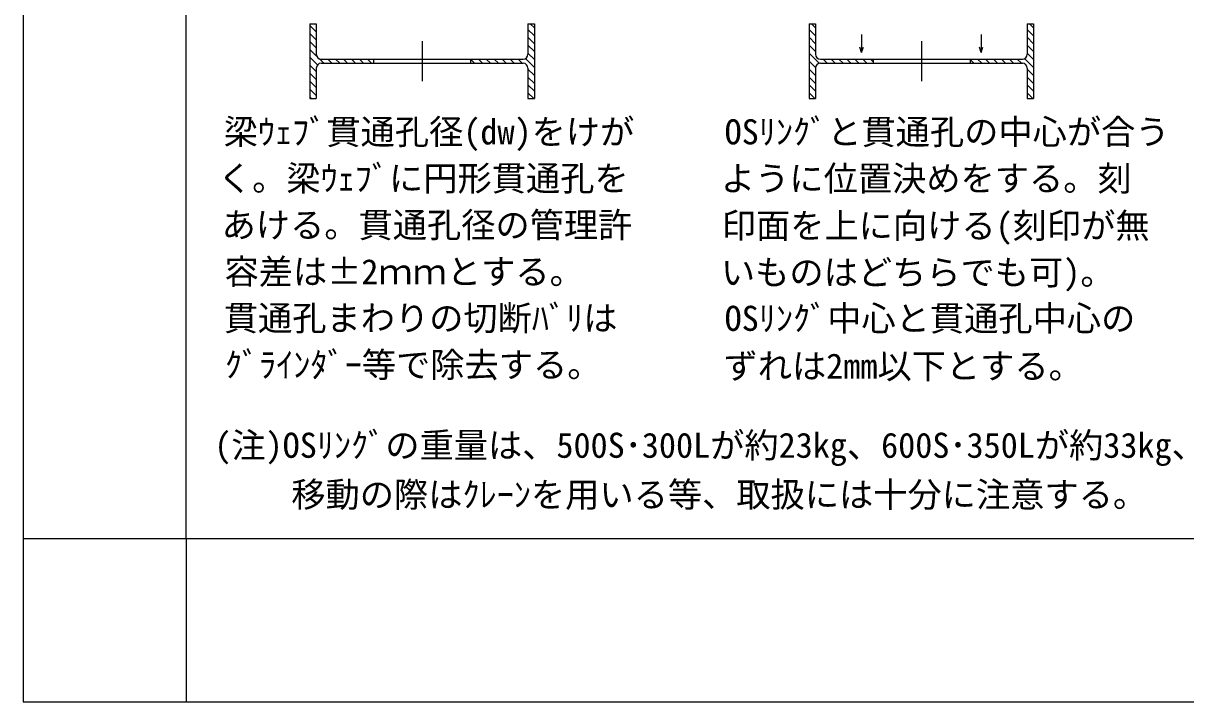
# Model space of a CAD drawing. Units: millimetres, scale not verified. Extents: x -27088 to 3772, y -2667 to 2667.
# Drawn here: x -3772 to -2142, y -2667 to -1716 of the extents above; entities that cross this region are included whole.
import ezdxf
from ezdxf.enums import TextEntityAlignment as Align

# ---------------------------------------------------------------- set-up
doc = ezdxf.new("R2010")
doc.units = ezdxf.units.MM
doc.header["$LTSCALE"] = 8
doc.linetypes.add('USER3', pattern=[50.8, 31.75, -6.35, 6.35, -6.35])
for name, color, linetype in [('0-0_0', 7, 'Continuous'), ('0-1_HARI', 7, 'Continuous'), ('0-2_WAKU', 7, 'Continuous'), ('0-3_SUNPOU', 7, 'Continuous'), ('0-4_HATTI', 7, 'Continuous'), ('0-6_DEFPOINTS', 7, 'Continuous')]:
    doc.layers.add(name, color=color, linetype=linetype)
doc.styles.add('ＭＳ ゴシック', font='')
doc.styles.get('ＭＳ ゴシック').set_extended_font_data('MS Gothic')

msp = doc.modelspace()

# ---------------------------------------------------------------- linework, layer by layer
at = {"layer": '0-1_HARI'}
for p, q in [((-3369.874, -1716.728), (-3369.874, -1821.594)), ((-3369.874, -1716.728), (-3360.961, -1716.728)), ((-3360.961, -1716.728), (-3360.961, -1759.461)), ((-3064.191, -1716.728), (-3055.277, -1716.728)), ((-3064.191, -1716.728), (-3064.191, -1759.461)), ((-3055.277, -1716.728), (-3055.277, -1821.594)), ((-2669.875, -1716.728), (-2669.875, -1821.594)), ((-2669.875, -1716.728), (-2660.962, -1716.728)), ((-2660.962, -1716.728), (-2660.962, -1759.461)), ((-2364.192, -1716.728), (-2355.278, -1716.728)), ((-2364.192, -1716.728), (-2364.192, -1759.461)), ((-2355.278, -1716.728), (-2355.278, -1821.594)), ((-3354.145, -1766.277), (-3280.561, -1766.277)), ((-3354.145, -1772.045), (-3280.561, -1772.045)), ((-3280.561, -1766.277), (-3280.561, -1772.045)), ((-3280.561, -1766.277), (-3144.852, -1766.277)), ((-3280.561, -1772.045), (-3144.852, -1772.045)), ((-3144.852, -1766.277), (-3071.007, -1766.277)), ((-3144.852, -1766.277), (-3144.852, -1772.045)), ((-3144.852, -1772.045), (-3071.007, -1772.045)), ((-2654.145, -1766.277), (-2591.226, -1766.277)), ((-2654.145, -1772.045), (-2591.226, -1772.045)), ((-2591.226, -1766.277), (-2433.927, -1766.277)), ((-2591.226, -1772.045), (-2433.927, -1772.045)), ((-2580.038, -1766.277), (-2580.038, -1772.045)), ((-2444.329, -1766.277), (-2444.329, -1772.045)), ((-2433.927, -1766.277), (-2371.008, -1766.277)), ((-2433.927, -1772.045), (-2371.008, -1772.045)), ((-3360.961, -1778.861), (-3360.961, -1821.594)), ((-3064.191, -1778.861), (-3064.191, -1821.594)), ((-2660.962, -1778.861), (-2660.962, -1821.594)), ((-2364.192, -1778.861), (-2364.192, -1821.594)), ((-3369.874, -1821.594), (-3360.961, -1821.594)), ((-3064.191, -1821.594), (-3055.277, -1821.594)), ((-2669.875, -1821.594), (-2660.962, -1821.594)), ((-2364.192, -1821.594), (-2355.278, -1821.594))]:
    msp.add_line(p, q, dxfattribs=at)
for centre, start, end in [((-3354.145, -1759.461), 180, 270), ((-3071.007, -1759.461), 270, 0), ((-2654.145, -1759.461), 180, 270), ((-2371.008, -1759.461), 270, 0), ((-3354.145, -1778.861), 90, 180), ((-3071.007, -1778.861), 0, 90), ((-2654.145, -1778.861), 90, 180), ((-2371.008, -1778.861), 0, 90)]:
    msp.add_arc(centre, 6.816, start, end, dxfattribs=at)
at = {"layer": '0-2_WAKU'}
for q in [(-3543.3, 2109.376), (3543.3, -2438.4)]:
    msp.add_line((-3543.3, -2438.4), q, dxfattribs=at)
at = {"layer": '0-3_SUNPOU', "linetype": 'USER3'}
for p, q in [((-3212.576, -1741.14), (-3212.576, -1797.183)), ((-2512.577, -1741.14), (-2512.577, -1797.183))]:
    msp.add_line(p, q, dxfattribs=at)
at = {"layer": '0-3_SUNPOU'}
for p, q in [((-2596.338, -1756.905), (-2593.881, -1749.434)), ((-2428.815, -1756.905), (-2431.273, -1749.434))]:
    msp.add_line(p, q, dxfattribs=at)
for points in [[(-2596.338, -1731.957), (-2596.338, -1756.905), (-2598.796, -1749.434)], [(-2428.815, -1731.957), (-2428.815, -1756.905), (-2426.358, -1749.434)]]:
    msp.add_lwpolyline(points, dxfattribs=at)
at = {"layer": '0-4_HATTI'}
for p, q in [((-3360.961, -1728.121), (-3369.874, -1719.207)), ((-3055.277, -1733.492), (-3064.191, -1724.578)), ((-3055.277, -1722.369), (-3060.918, -1716.728)), ((-2660.962, -1733.492), (-2669.875, -1724.578)), ((-2660.962, -1722.369), (-2666.602, -1716.728)), ((-2355.278, -1733.492), (-2364.192, -1724.578)), ((-2355.278, -1722.369), (-2360.919, -1716.728)), ((-3360.961, -1739.243), (-3369.874, -1730.33)), ((-3360.961, -1750.366), (-3369.874, -1741.452)), ((-3055.277, -1744.614), (-3064.191, -1735.701)), ((-2660.962, -1744.614), (-2669.875, -1735.701)), ((-2355.278, -1744.614), (-2364.192, -1735.701)), ((-3360.484, -1761.965), (-3369.874, -1752.575)), ((-3055.277, -1755.737), (-3064.191, -1746.823)), ((-3055.277, -1766.86), (-3064.191, -1757.946)), ((-2660.962, -1755.737), (-2669.875, -1746.823)), ((-2655.616, -1772.206), (-2669.875, -1757.946)), ((-2355.278, -1755.737), (-2364.192, -1746.823)), ((-2355.278, -1766.86), (-2364.192, -1757.946)), ((-3359.239, -1774.333), (-3369.874, -1763.698)), ((-3360.961, -1783.734), (-3369.874, -1774.821)), ((-3350.405, -1772.045), (-3356.649, -1765.801)), ((-3339.282, -1772.045), (-3345.049, -1766.277)), ((-3328.159, -1772.045), (-3333.927, -1766.277)), ((-3317.036, -1772.045), (-3322.804, -1766.277)), ((-3305.914, -1772.045), (-3311.681, -1766.277)), ((-3294.791, -1772.045), (-3300.559, -1766.277)), ((-3283.668, -1772.045), (-3289.436, -1766.277)), ((-3139.073, -1772.045), (-3144.841, -1766.277)), ((-3127.951, -1772.045), (-3133.718, -1766.277)), ((-3116.828, -1772.045), (-3122.596, -1766.277)), ((-3105.705, -1772.045), (-3111.473, -1766.277)), ((-3094.583, -1772.045), (-3100.35, -1766.277)), ((-3083.46, -1772.045), (-3089.228, -1766.277)), ((-3072.337, -1772.045), (-3078.105, -1766.277)), ((-3055.277, -1777.982), (-3067.789, -1765.47)), ((-2660.962, -1777.982), (-2669.875, -1769.069)), ((-2644.654, -1772.045), (-2650.421, -1766.277)), ((-2633.531, -1772.045), (-2639.299, -1766.277)), ((-2622.408, -1772.045), (-2628.176, -1766.277)), ((-2611.286, -1772.045), (-2617.053, -1766.277)), ((-2600.163, -1772.045), (-2605.931, -1766.277)), ((-2589.04, -1772.045), (-2594.808, -1766.277)), ((-2580.038, -1769.925), (-2583.685, -1766.277)), ((-2439.074, -1772.045), (-2444.329, -1766.79)), ((-2427.952, -1772.045), (-2433.719, -1766.277)), ((-2416.829, -1772.045), (-2422.597, -1766.277)), ((-2416.829, -1772.045), (-2422.597, -1766.277)), ((-2405.706, -1772.045), (-2411.474, -1766.277)), ((-2394.584, -1772.045), (-2400.351, -1766.277)), ((-2383.461, -1772.045), (-2389.228, -1766.277)), ((-2372.338, -1772.045), (-2378.106, -1766.277)), ((-2355.278, -1777.982), (-2367.79, -1765.47)), ((-3360.961, -1794.857), (-3369.874, -1785.943)), ((-3055.277, -1789.105), (-3064.191, -1780.191)), ((-3055.277, -1800.228), (-3064.191, -1791.314)), ((-2660.962, -1789.105), (-2669.875, -1780.191)), ((-2660.962, -1800.228), (-2669.875, -1791.314)), ((-2355.278, -1789.105), (-2364.192, -1780.191)), ((-2355.278, -1800.228), (-2364.192, -1791.314)), ((-3360.961, -1805.979), (-3369.874, -1797.066)), ((-3360.961, -1817.102), (-3369.874, -1808.189)), ((-3055.277, -1811.35), (-3064.191, -1802.437)), ((-2660.962, -1811.35), (-2669.875, -1802.437)), ((-2355.278, -1811.35), (-2364.192, -1802.437)), ((-3367.592, -1821.594), (-3369.874, -1819.311)), ((-3056.156, -1821.594), (-3064.191, -1813.56)), ((-2661.841, -1821.594), (-2669.875, -1813.56)), ((-2356.157, -1821.594), (-2364.192, -1813.56))]:
    msp.add_line(p, q, dxfattribs=at)
at = {"layer": '0-6_DEFPOINTS'}
for p, q in [((-3771.9, 2667), (-3771.9, -2667)), ((-3771.9, -2438.4), (-3543.3, -2438.4)), ((-3543.3, -2438.4), (-3543.3, -2667)), ((-3771.9, -2667), (3771.9, -2667))]:
    msp.add_line(p, q, dxfattribs=at)

# ---------------------------------------------------------------- texts
at = {"layer": '0-0_0', "style": 'ＭＳ ゴシック'}
for s, p in [('梁ｳｪﾌﾞ貫通孔径(dw)をけが', (-3490.892, -1896.3)), ('OSﾘﾝｸﾞと貫通孔の中心が合う', (-2788.448, -1896.3)), ('く。梁ｳｪﾌﾞに円形貫通孔を', (-3498.994, -1961.369)), ('ように位置決めをする。刻', (-2793.656, -1961.562)), ('あける。貫通孔径の管理許', (-3493.786, -2026.824)), ('印面を上に向ける(刻印が無', (-2792.498, -2027.789)), ('容差は±2ｍｍとする。', (-3489.735, -2092.28)), ('いものはどちらでも可)。', (-2793.656, -2093.244)), ('貫通孔まわりの切断ﾊﾞﾘは', (-3490.699, -2157.349)), ('OSﾘﾝｸﾞ中心と貫通孔中心の', (-2788.448, -2157.735)), ('ｸﾞﾗｲﾝﾀﾞｰ等で除去する。', (-3489.156, -2222.804)), ('ずれは2mm以下とする。', (-2789.991, -2224.54)), ('(注)OSﾘﾝｸﾞの重量は、500S･300Lが約23kg、600S･350Lが約33kg、400Lは約47kg、450Lは約61kgと重量物のため、', (-3504.009, -2335.636)), ('\u3000\u3000移動の際はｸﾚｰﾝを用いる等、取扱には十分に注意する。', (-3492.029, -2404.739))]:
    msp.add_text(s, height=35.19, dxfattribs=at).set_placement(p, align=Align.BOTTOM_LEFT)

doc.saveas('drawing.dxf')
